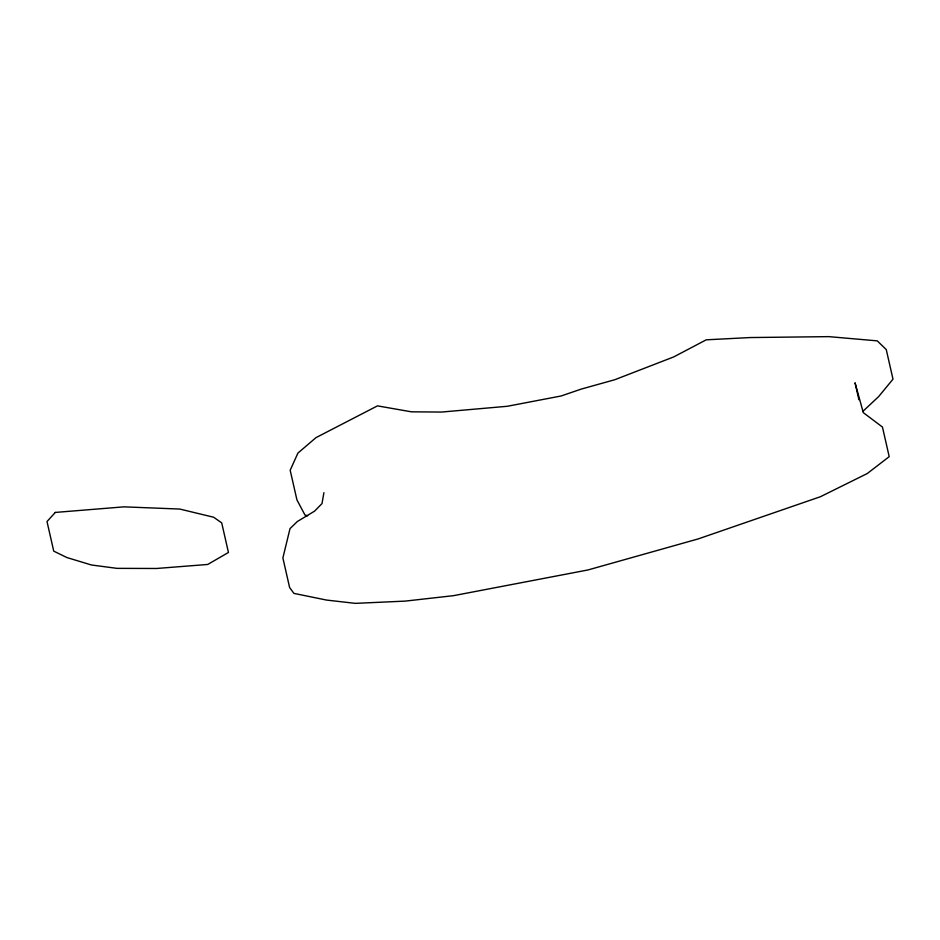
<?xml version="1.0" encoding="UTF-8"?>
<svg xmlns="http://www.w3.org/2000/svg" width="940" height="940" viewBox="0 0 940 940"><rect width="100%" height="100%" fill="white"/><g stroke="black" fill="none" stroke-linecap="round" stroke-linejoin="round"><path stroke-width="1.41" d="M323.912 492.666L322.009 503.582L314.536 511.172L297.334 521.524L290.014 528.609L282.881 557.949L289.614 587.547L293.914 593.387L326.579 600.072L355.39 603.363L405.257 601.106L453.444 595.678L587.935 569.969L698.209 538.914L820.432 496.72L867.244 473.548L889.205 456.664L882.46 427.065L863.296 412.637L855.048 382.791L858.89 399.712M862.838 411.403L878.595 396.645L893 379.161L886.255 349.574L877.267 340.868L828.88 336.637L750.132 337.554L706.234 339.822L673.733 356.918L614.725 379.748L581.331 389.066L561.11 395.987L507.295 406.28L441.541 412.061L411.426 411.826L377.481 405.869L315.981 437.64L297.909 453.092L290.178 470.259L296.923 499.857L304.971 515.026L307.674 515.79M55.319 512.429L47 521.536L53.745 551.134L66.834 557.526L91.38 564.975L116.971 568.359L156.569 568.477L207.716 564.458L228.444 552.473L221.711 522.875L213.65 517.235L179.763 509.057L124.01 506.848L55.319 512.429"/></g></svg>
